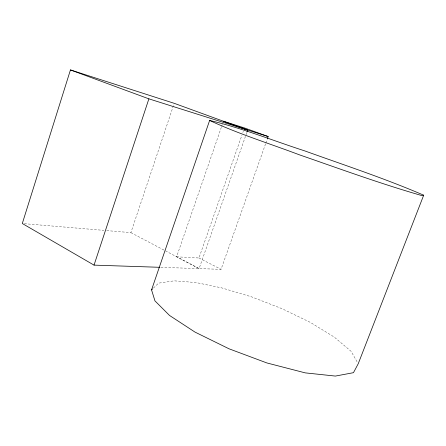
<?xml version="1.0" encoding="UTF-8"?>
<svg xmlns="http://www.w3.org/2000/svg" width="446" height="446" viewBox="0 0 446 446"><rect width="100%" height="100%" fill="white"/><g stroke="black" fill="none" stroke-linecap="round" stroke-linejoin="round"><path stroke-width="0.33" stroke-dasharray="2.23 1.67" d="M106.683 230.599L130.89 232.634L173.985 103.979M246.738 132.691L199.106 268.603L176.605 256.812L221.378 127.166M221.606 126.508L222.286 124.534M176.605 256.812L198.966 257.994L241.922 135.16M242.841 132.534L243.299 131.219M160.833 267.338L221.06 269.334L265.621 143.74M265.849 143.088L267.243 139.163M153.435 288.088L158.614 283.138L174.157 280.835L195.833 282.524L221.74 287.893L251.773 296.919L282.05 308.704L310.327 322.38L334.21 337.048L351.091 351.309L357.536 362.598M24.374 223.68L103.918 230.37M198.966 257.994L221.06 269.334M130.89 232.634L199.106 268.603"/><path stroke-width="0.67" d="M246.972 132.033L247.658 130.065L174.202 103.316L70.451 69.927L22.3 223.507L94.028 265.125L159.439 267.293M94.028 265.125L148.886 98.845L70.451 69.927M151.556 289.889L209.62 120.448C242.011 128.013 273.091 140.674 304.73 150.887C344.541 165.204 384.82 178.456 423.7 195.186L358.21 363.785L353.461 372.683L335.381 376.073L305.248 372.878L266.881 362.949L229.027 348.8L195.019 332.108L169.541 315.461L154.946 300.872L151.556 289.889L152.493 288.986M267.477 138.505L268.174 136.543L244.447 127.935L223.424 121.245L247.658 130.065M423.7 195.186L422.167 195.677C380.644 183.774 340.042 168.9 299.244 154.762C269.345 143.456 238.61 133.984 209.62 120.448M148.886 98.845L268.174 136.543"/></g></svg>
